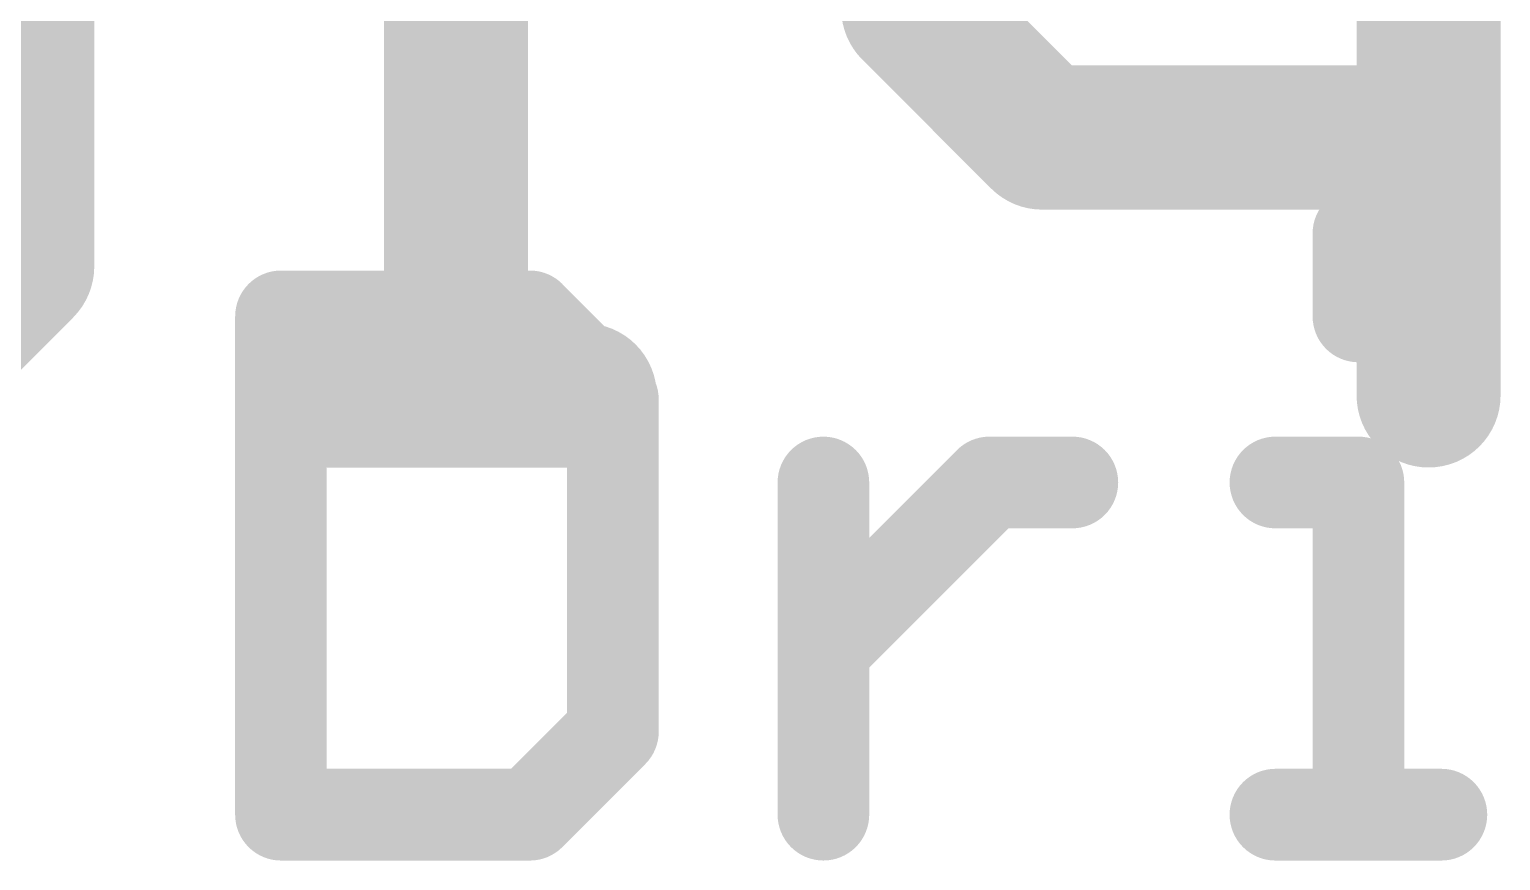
# Model space of a CAD drawing. Extents: x -27 to 80, y -18 to 25.
# Drawn here: x 25.48 to 28.335, y 5.588 to 7.199 of the extents above; entities that cross this region are included whole.
import ezdxf

# ---------------------------------------------------------------- set-up
doc = ezdxf.new("R2010")
doc.units = 0
doc.layers.add('21', color=41, linetype='CONTINUOUS')
doc.layers.add('22', color=40, linetype='CONTINUOUS')

msp = doc.modelspace()

# ---------------------------------------------------------------- linework, layer by layer
at = {"layer": '21', "const_width": 0.1778}
for points in [[(28.059, 6.8039), (28.059, 6.6429)], [(25.9685, 6.6429), (25.9685, 5.6769)], [(26.4515, 6.6429), (25.9685, 6.6429)], [(26.6126, 6.4819), (26.4515, 6.6429)], [(26.6126, 5.8379), (26.6126, 6.4819)], [(27.021, 5.6769), (27.021, 6.3209)], [(27.021, 5.9989), (27.343, 6.3209)], [(27.343, 6.3209), (27.504, 6.3209)], [(27.898, 6.3209), (28.059, 6.3209)], [(28.059, 6.3209), (28.059, 5.6769)], [(26.4515, 5.6769), (26.6126, 5.8379)], [(25.9685, 5.6769), (26.4515, 5.6769)], [(27.898, 5.6769), (28.22, 5.6769)]]:
    msp.add_lwpolyline(points, dxfattribs=at)
at = {"layer": '21', "const_width": 0.0889}
for points in [[(28.1035, 6.8039, 1), (28.0146, 6.8039)], [(25.9685, 6.6874, 1), (25.9685, 6.5985)], [(26.013, 6.6429, 1), (25.9241, 6.6429)], [(26.483, 6.6744, 1), (26.4201, 6.6115)], [(26.4515, 6.5985, 1), (26.4515, 6.6874)], [(28.0146, 6.6429, 1), (28.1035, 6.6429)], [(26.657, 6.4819, 1), (26.5681, 6.4819)], [(26.5811, 6.4505, 1), (26.644, 6.5133)], [(27.0654, 6.3209, 1), (26.9765, 6.3209)], [(27.343, 6.3654, 1), (27.343, 6.2765)], [(27.3744, 6.2895, 1), (27.3116, 6.3523)], [(27.504, 6.2765, 1), (27.504, 6.3654)], [(27.898, 6.3654, 1), (27.898, 6.2765)], [(28.1035, 6.3209, 1), (28.0146, 6.3209)], [(28.059, 6.2765, 1), (28.059, 6.3654)], [(26.9896, 6.0303, 1), (27.0524, 5.9675)], [(26.644, 5.8065, 1), (26.5811, 5.8693)], [(26.5681, 5.8379, 1), (26.657, 5.8379)], [(25.9685, 5.7214, 1), (25.9685, 5.6324)], [(26.4201, 5.7083, 1), (26.483, 5.6455)], [(26.4515, 5.6324, 1), (26.4515, 5.7214)], [(27.898, 5.7214, 1), (27.898, 5.6324)], [(28.22, 5.6324, 1), (28.22, 5.7214)], [(25.9241, 5.6769, 1), (26.013, 5.6769)], [(26.9765, 5.6769, 1), (27.0654, 5.6769)], [(28.0146, 5.6769, 1), (28.1035, 5.6769)]]:
    msp.add_lwpolyline(points, format="xyb", dxfattribs=at)
at = {"layer": '22', "const_width": 0.2794}
for points in [[(26.308, 6.4897), (26.308, 7.9896)], [(28.1951, 6.4897), (28.1951, 7.9896)], [(25.4666, 7.7396), (25.4666, 6.7397)], [(27.1952, 7.7396), (27.1952, 7.2396)], [(27.1952, 7.2396), (27.4452, 6.9897)], [(27.4452, 6.9897), (28.1951, 6.9897)], [(25.4666, 6.7397), (25.2166, 6.4897)], [(26.558, 6.4897), (26.058, 6.4897)]]:
    msp.add_lwpolyline(points, dxfattribs=at)
at = {"layer": '22', "const_width": 0.1397}
for points in [[(27.2446, 7.289, 1), (27.1458, 7.1902)], [(27.1254, 7.2396, 1), (27.2651, 7.2396)], [(27.4452, 7.0595, 1), (27.4452, 6.9198)], [(27.3958, 6.9403, 1), (27.4946, 7.0391)], [(28.1951, 6.9198, 1), (28.1951, 7.0595)], [(25.5159, 6.6903, 1), (25.4172, 6.7891)], [(25.3967, 6.7397, 1), (25.5364, 6.7397)], [(26.058, 6.5595, 1), (26.058, 6.4199)], [(26.558, 6.4199, 1), (26.558, 6.5595)], [(26.2382, 6.4897, 1), (26.3779, 6.4897)], [(28.1253, 6.4897, 1), (28.265, 6.4897)]]:
    msp.add_lwpolyline(points, format="xyb", dxfattribs=at)

doc.saveas('drawing.dxf')
